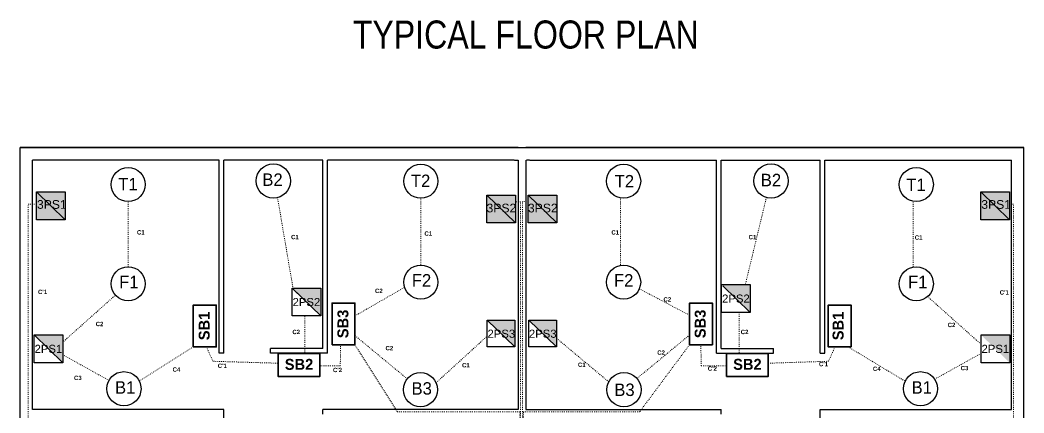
# Model space of a CAD drawing. Header units: inches. Extents: x 633521 to 2450508, y -834496 to 165976.
# Drawn here: x 2349464 to 2365589, y 159672 to 165976 of the extents above; entities that cross this region are included whole.
import ezdxf

# ---------------------------------------------------------------- set-up
doc = ezdxf.new("R2010")
doc.units = ezdxf.units.IN
doc.header["$MEASUREMENT"] = 0
doc.linetypes.add('ACAD_ISO03W100', pattern=[30, 12, -18])
doc.linetypes.add('DASHED2', pattern=[0.375, 0.25, -0.125])
doc.layers.add('ELE', color=1, linetype='Continuous')
doc.styles.get("Standard").update_dxf_attribs({"font": 'technic_.ttf'})

msp = doc.modelspace()

# ---------------------------------------------------------------- hatches: boundary and pattern name
at = {"true_color": 0xed1f24}
h = msp.add_hatch(color=240, dxfattribs=at)
h.dxf.hatch_style = 1
h.paths.add_polyline_path([(2350187.3, 162772.7), (2350187.3, 163220.3), (2349725.7, 163220.3)])
at = {"true_color": 0x000000}
h = msp.add_hatch(color=18, dxfattribs=at)
h.dxf.hatch_style = 1
h.paths.add_polyline_path([(2349725.7, 163220.3), (2349725.7, 162772.7), (2350187.3, 162772.7)])
at = {"true_color": 0xed1f24}
h = msp.add_hatch(color=240, dxfattribs=at)
h.dxf.hatch_style = 1
h.paths.add_polyline_path([(2365356, 162772.7), (2365356, 163220.3), (2364894.5, 163220.3)])
at = {"true_color": 0x000000}
h = msp.add_hatch(color=18, dxfattribs=at)
h.dxf.hatch_style = 1
h.paths.add_polyline_path([(2364894.5, 163220.3), (2364894.5, 162772.7), (2365356, 162772.7)])
at = {"true_color": 0xed1f24}
h = msp.add_hatch(color=240, dxfattribs=at)
h.dxf.hatch_style = 1
h.paths.add_polyline_path([(2357423.3, 162720.7), (2357423.3, 163168.3), (2356961.7, 163168.3)])
at = {"true_color": 0x000000}
h = msp.add_hatch(color=18, dxfattribs=at)
h.dxf.hatch_style = 1
h.paths.add_polyline_path([(2356961.7, 163168.3), (2356961.7, 162720.7), (2357423.3, 162720.7)])
at = {"true_color": 0xed1f24}
h = msp.add_hatch(color=240, dxfattribs=at)
h.dxf.hatch_style = 1
h.paths.add_polyline_path([(2358088, 162720.7), (2358088, 163168.3), (2357626.5, 163168.3)])
at = {"true_color": 0x000000}
h = msp.add_hatch(color=18, dxfattribs=at)
h.dxf.hatch_style = 1
h.paths.add_polyline_path([(2357626.5, 163168.3), (2357626.5, 162720.7), (2358088, 162720.7)])
at = {"true_color": 0xed1f24}
h = msp.add_hatch(color=240, dxfattribs=at)
h.dxf.hatch_style = 1
h.paths.add_polyline_path([(2354294.9, 161227.4), (2354294.9, 161674.9), (2353833.4, 161674.9)])
h = msp.add_hatch(color=240, dxfattribs=at)
h.dxf.hatch_style = 1
h.paths.add_polyline_path([(2361194.2, 161282.8), (2361194.2, 161730.3), (2360732.7, 161730.3)])
h = msp.add_hatch(color=240, dxfattribs=at)
h.dxf.hatch_style = 1
h.paths.add_polyline_path([(2357412.9, 160732.2), (2357412.9, 161163), (2356968.7, 161163)])
h = msp.add_hatch(color=240, dxfattribs=at)
h.dxf.hatch_style = 1
h.paths.add_polyline_path([(2358078.7, 160732.2), (2358078.7, 161163), (2357634.5, 161163)])
h = msp.add_hatch(color=240, dxfattribs=at)
h.dxf.hatch_style = 1
h.paths.add_polyline_path([(2350151, 160476.5), (2350151, 160924.1), (2349689.5, 160924.1)])
h = msp.add_hatch(color=240, dxfattribs=at)
h.dxf.hatch_style = 1
h.paths.add_polyline_path([(2365361.5, 160476.5), (2365361.5, 160924.1), (2364900, 160924.1)])

# ---------------------------------------------------------------- linework, layer by layer
at = {"color": 18, "lineweight": 30, "true_color": 0x000000}
for p, q in [((2357464, 163928.8), (2357589, 163928.8)), ((2357464, 163728.8), (2357464, 159728.8)), ((2357589, 163728.8), (2357589, 159728.8))]:
    msp.add_line(p, q, dxfattribs=at)
at = {"color": 18, "linetype": 'DASHED2', "lineweight": 30, "true_color": 0x000000}
for p, q in [((2357401.5, 163728.8), (2357464, 163728.8)), ((2357651.5, 163728.8), (2357589, 163728.8))]:
    msp.add_line(p, q, dxfattribs=at)
at = {"color": 18, "true_color": 0x000000}
for p, q in [((2349725.7, 163220.3), (2350187.3, 162772.7)), ((2364894.5, 163220.3), (2365356, 162772.7)), ((2356961.7, 163168.3), (2357423.3, 162720.7)), ((2357626.5, 163168.3), (2358088, 162720.7)), ((2353833.4, 161674.9), (2354294.9, 161227.4)), ((2353850.8, 161658.1), (2354294.9, 161227.4)), ((2360750, 161713.5), (2361194.2, 161282.8)), ((2356968.7, 161163), (2357412.9, 160732.2)), ((2357634.5, 161163), (2358078.7, 160732.2)), ((2349689.5, 160924.1), (2350151, 160476.5))]:
    msp.add_line(p, q, dxfattribs=at)
at = {"color": 5, "linetype": 'ACAD_ISO03W100', "lineweight": 15}
for p, q in [((2351200.3, 162018.3), (2351200.3, 163063)), ((2353599.4, 163128.4), (2353850.8, 161658.1)), ((2355901.5, 162044.8), (2355901.5, 163116.2)), ((2359110.5, 162044.8), (2359110.5, 163116.2)), ((2361452.3, 163129.4), (2361114, 161731.3)), ((2363811.7, 162018.3), (2363811.7, 163063)), ((2354842.8, 161229), (2355640.1, 161687.5)), ((2360217.2, 161240.7), (2359411, 161663.3)), ((2350165.1, 160821.7), (2350995.5, 161561.5)), ((2364900, 160774.3), (2364041.9, 161538.9)), ((2361014.7, 161283.7), (2361014.7, 160629.7)), ((2354037, 161227), (2354037, 160628.8)), ((2354842.8, 160913), (2355683.7, 160218.7)), ((2356145.9, 160155.6), (2356968.7, 160906)), ((2358920.8, 160169.5), (2358078.7, 160872.3)), ((2360217.2, 160921.9), (2359371.8, 160223.9)), ((2352246.7, 160732), (2351378.5, 160180.8)), ((2362765.3, 160732), (2363681.5, 160180.8)), ((2364155.3, 160212.9), (2364900, 160626.5)), ((2350892.5, 160193), (2350165.1, 160597))]:
    msp.add_line(p, q, dxfattribs=at)
at = {"color": 219, "linetype": 'ACAD_ISO03W100', "lineweight": 15, "true_color": 0x642165}
for p, q in [((2357432, 163061.5), (2357502, 163061.5)), ((2357502, 163061.5), (2357502, 156481)), ((2357626.5, 163062.5), (2357534, 163062.5)), ((2357534, 163062.5), (2357534, 156482)), ((2349592.5, 157620.5), (2349592.5, 163021.5)), ((2349592.5, 163021.5), (2349709.2, 163021.5)), ((2365419.5, 163021.5), (2365356, 163021.5)), ((2365419.5, 157620.5), (2365419.5, 163021.5))]:
    msp.add_line(p, q, dxfattribs=at)
at = {"color": 116, "linetype": 'ACAD_ISO03W100', "lineweight": 15, "true_color": 0x136734}
for p, q in [((2352561, 160501), (2352458.5, 160732)), ((2354607.5, 160428.9), (2354612, 160764.5)), ((2354842.8, 160764.5), (2355525.9, 159689.5)), ((2360217.2, 160764.5), (2359416.2, 159689.5)), ((2360404.5, 160428.9), (2360400, 160764.5)), ((2362451, 160501), (2362553.5, 160732)), ((2353605, 160469.5), (2352561, 160501)), ((2361481.8, 160469.5), (2362451, 160501)), ((2354607.5, 160428.9), (2354292.5, 160428.9)), ((2360404.5, 160428.9), (2360811.9, 160428.9)), ((2355525.9, 159689.5), (2357493.5, 159689.5)), ((2357493.5, 159689.5), (2357493.5, 156510.5)), ((2359416.2, 159689.5), (2357552.8, 159687.1)), ((2357552.8, 159687.1), (2357552.8, 156508.1))]:
    msp.add_line(p, q, dxfattribs=at)
at = {"color": 18, "true_color": 0x000000}
for points in [[(2349725.7, 163220.3), (2350187.3, 163220.3), (2350187.3, 162772.7), (2349725.7, 162772.7)], [(2364894.5, 163220.3), (2365356, 163220.3), (2365356, 162772.7), (2364894.5, 162772.7)], [(2356961.7, 163168.3), (2357423.3, 163168.3), (2357423.3, 162720.7), (2356961.7, 162720.7)], [(2357626.5, 163168.3), (2358088, 163168.3), (2358088, 162720.7), (2357626.5, 162720.7)], [(2353833.4, 161674.9), (2354294.9, 161674.9), (2354294.9, 161227.4), (2353833.4, 161227.4)], [(2360732.7, 161730.3), (2361194.2, 161730.3), (2361194.2, 161282.8), (2360732.7, 161282.8)], [(2349689.5, 160924.1), (2350151, 160924.1), (2350151, 160476.5), (2349689.5, 160476.5)], [(2364900, 160924.1), (2365361.5, 160924.1), (2365361.5, 160476.5), (2364900, 160476.5)]]:
    msp.add_lwpolyline(points, close=True, dxfattribs=at)
at = {"color": 18, "lineweight": 35, "true_color": 0x000000}
for points in [[(2354475.2, 160764.5), (2354475.2, 161434.5), (2354842.8, 161434.5), (2354842.8, 160764.5)], [(2360584.8, 160764.5), (2360584.8, 161434.5), (2360217.2, 161434.5), (2360217.2, 160764.5)], [(2352246.7, 160732), (2352246.7, 161402), (2352614.3, 161402), (2352614.3, 160732)], [(2362813.3, 160732), (2362813.3, 161402), (2362445.7, 161402), (2362445.7, 160732)], [(2353609.4, 160626.1), (2354279.3, 160626.1), (2354279.3, 160258.5), (2353609.4, 160258.5)], [(2360811.9, 160626.1), (2361481.8, 160626.1), (2361481.8, 160258.5), (2360811.9, 160258.5)]]:
    msp.add_lwpolyline(points, close=True, dxfattribs=at)
at = {"color": 18, "lineweight": 30, "true_color": 0x000000}
for points in [[(2356968.7, 161163), (2357412.9, 161163), (2357412.9, 160732.2), (2356968.7, 160732.2)], [(2357634.5, 161163), (2358078.7, 161163), (2358078.7, 160732.2), (2357634.5, 160732.2)]]:
    msp.add_lwpolyline(points, close=True, dxfattribs=at)
for centre in [(2353532.8, 163394.5), (2361527.2, 163394.5), (2351200.3, 163337.3), (2355901.5, 163390.5), (2359158.5, 163390.5), (2363859.7, 163337.3), (2351200.3, 161744), (2355901.5, 161770.5), (2359158.5, 161770.5), (2363859.7, 161744), (2351132.3, 160059.8), (2355895.3, 160044), (2359164.7, 160044), (2363927.7, 160059.8)]:
    msp.add_circle(centre, 274.3, dxfattribs=at)
at = {"layer": 'ELE', "color": 18, "true_color": 0x000000}
for p, q in [((2357464, 163928.8), (2349464, 163928.8)), ((2349464, 163928.8), (2357464, 163928.8)), ((2349464, 148928.8), (2349464, 163928.8)), ((2357589, 163928.8), (2365589, 163928.8)), ((2365589, 163928.8), (2357589, 163928.8)), ((2365589, 148928.8), (2365589, 163928.8)), ((2352664, 163728.8), (2349664, 163728.8)), ((2349664, 159728.8), (2349664, 163728.8)), ((2352664, 160628.8), (2352664, 163728.8)), ((2354326.5, 163728.8), (2352739, 163728.8)), ((2352739, 160628.8), (2352739, 163728.8)), ((2354326.5, 160703.8), (2354326.5, 163728.8)), ((2357401.5, 163728.8), (2354401.5, 163728.8)), ((2354401.5, 160628.8), (2354401.5, 163728.8)), ((2357651.5, 163728.8), (2360651.5, 163728.8)), ((2360651.5, 160628.8), (2360651.5, 163728.8)), ((2360726.5, 163728.8), (2362314, 163728.8)), ((2360726.5, 160703.8), (2360726.5, 163728.8)), ((2362314, 160628.8), (2362314, 163728.8)), ((2362389, 163728.8), (2365389, 163728.8)), ((2362389, 160628.8), (2362389, 163728.8)), ((2365389, 159728.8), (2365389, 163728.8)), ((2352739, 160628.8), (2352664, 160628.8)), ((2354326.5, 160703.8), (2353489, 160703.8)), ((2353489, 160628.8), (2353489, 160703.8)), ((2354401.5, 160628.8), (2353489, 160628.8)), ((2360651.5, 160628.8), (2361564, 160628.8)), ((2360726.5, 160703.8), (2361564, 160703.8)), ((2361564, 160628.8), (2361564, 160703.8)), ((2362314, 160628.8), (2362389, 160628.8)), ((2352739, 159728.8), (2349664, 159728.8)), ((2352739, 158403.8), (2352739, 159728.8)), ((2357464, 159728.8), (2354326.5, 159728.8)), ((2354326.5, 159653.8), (2354326.5, 159728.8)), ((2357589, 159728.8), (2360726.5, 159728.8)), ((2360726.5, 159653.8), (2360726.5, 159728.8)), ((2362314, 159728.8), (2365389, 159728.8)), ((2362314, 158403.8), (2362314, 159728.8))]:
    msp.add_line(p, q, dxfattribs=at)

# ---------------------------------------------------------------- texts
at = {"color": 18, "lineweight": 30, "true_color": 0x000000, "char_height": 200, "attachment_point": 1}
for s, insert in [('\\pxsm1;{\\fFranklin Gothic Demi|b0|i0|c0|p34;B2}', (2353355.4, 163515.5)), ('\\pxsm1;{\\fFranklin Gothic Demi|b0|i0|c0|p34;B2}', (2361362.2, 163509.4)), ('\\pxsm1,qc;{\\fFranklin Gothic Demi|b0|i0|c0|p34;T1}', (2350966.5, 163443.1)), ('\\pxsm1,qc;{\\fFranklin Gothic Demi|b0|i0|c0|p34;T2}', (2355667.7, 163496.3)), ('\\pxsm1,qc;{\\fFranklin Gothic Demi|b0|i0|c0|p34;T2}', (2358940.6, 163490)), ('\\pxsm1,qc;{\\fFranklin Gothic Demi|b0|i0|c0|p34;T1}', (2363625.5, 163433.6)), ('\\pxsm1,qc;{\\fFranklin Gothic Demi|b0|i0|c0|p34;F2}', (2355682.3, 161900.1)), ('\\pxsm1,qc;{\\fFranklin Gothic Demi|b0|i0|c0|p34;F2}', (2358929.8, 161900.1)), ('\\pxsm1,qc;{\\fFranklin Gothic Demi|b0|i0|c0|p34;F1}', (2350981.1, 161873.6)), ('\\pxsm1,qc;{\\fFranklin Gothic Demi|b0|i0|c0|p34;F1}', (2363653.6, 161873.6)), ('\\pxsm1,qc;{\\fFranklin Gothic Demi|b0|i0|c0|p34;B1}', (2350922.4, 160180.8)), ('\\pxsm1,qc;{\\fFranklin Gothic Demi|b0|i0|c0|p34;B3}', (2355685.4, 160165)), ('\\pxsm1,qc;{\\fFranklin Gothic Demi|b0|i0|c0|p34;B3}', (2358942.1, 160143.2)), ('\\pxsm1,qc;{\\fFranklin Gothic Demi|b0|i0|c0|p34;B1}', (2363717.8, 160180.8))]:
    msp.add_mtext_dynamic_manual_height_columns(s, width=460.502, gutter_width=1250, heights=[0], dxfattribs=dict(at, insert=insert))
at = {"color": 7, "lineweight": 30, "true_color": 0xffffff, "attachment_point": 1}
for s, width, insert, char_height in [('{\\fArial|b0|i0|c0|p34;3PS1}', 140, (2349735, 163087.4), 140), ('{\\fArial|b0|i0|c0|p34;3PS2}', 140, (2356956.9, 163029.8), 140), ('{\\fArial|b0|i0|c0|p34;3PS2}', 140, (2357621.7, 163029.8), 140), ('{\\fArial|b0|i0|c0|p34;3PS1}', 140, (2364903.8, 163087.4), 140), ('{\\fArial|b0|i0|c0|p34;\\C256;\\c0;2PS2}', 163.908, (2360740.8, 161571.7), 130), ('{\\fArial|b0|i0|c0|p34;\\C256;\\c0;2PS2}', 163.908, (2353841.6, 161516.3), 130), ('{\\fArial|b0|i0|c0|p34;\\C256;\\c0;2PS3}', 163.908, (2356972.1, 161007.8), 130), ('{\\fArial|b0|i0|c0|p34;\\C256;\\c0;2PS3}', 163.908, (2357637.8, 161007.8), 130), ('{\\fArial|b0|i0|c0|p34;\\C256;\\c0;2PS1}', 163.908, (2349697.6, 160765.4), 130), ('{\\fArial|b0|i0|c0|p34;\\C256;\\c0;2PS1}', 163.908, (2364908.1, 160765.4), 130)]:
    msp.add_mtext_dynamic_manual_height_columns(s, width=width, gutter_width=1365.9, heights=[0], dxfattribs=dict(at, insert=insert, char_height=char_height))
at = {"color": 18, "true_color": 0x000000, "attachment_point": 1}
for s, insert, char_height in [('\\pxqc;{\\fFranklin Gothic Book|b1|i0|c0|p34;\\C177;\\c8991017;C1}', (2351249.5, 162604.8), 70), ('\\pxqc;{\\fFranklin Gothic Book|b1|i0|c0|p34;\\C177;\\c8991017;C1}', (2355867, 162585.3), 70), ('\\pxqc;{\\fFranklin Gothic Book|b1|i0|c0|p34;\\C177;\\c8991017;C1}', (2358870, 162603.8), 70), ('\\pxqc;{\\fFranklin Gothic Book|b1|i0|c0|p34;\\C177;\\c8991017;C1}', (2353725, 162529.3), 70), ('\\pxqc;{\\fFranklin Gothic Book|b1|i0|c0|p34;\\C177;\\c8991017;C1}', (2361074.6, 162528.7), 70), ('\\pxqc;{\\fFranklin Gothic Book|b1|i0|c0|p34;\\C177;\\c8991017;C1}', (2363743.4, 162521.8), 70), ("\\pxqc;{\\fFranklin Gothic Book|b1|i0|c0|p34;\\C219;\\c6627684;C'1}", (2349671.4, 161648.8), 70), ('\\pxqc;{\\fFranklin Gothic Book|b1|i0|c0|p34;\\C177;\\c8991017;C2}', (2355073.5, 161665.8), 70), ("\\pxqc;{\\fFranklin Gothic Book|b1|i0|c0|p34;\\C219;\\c6627684;C'1}", (2365119.9, 161640.5), 70), ('\\pxqc;{\\fFranklin Gothic Book|b1|i0|c0|p34;\\C177;\\c8991017;C2}', (2359707, 161528.9), 70), ('\\pxqc;{\\fFranklin Gothic Book|b1|i0|c0|p34;\\C177;\\c8991017;C2}', (2350586.5, 161133.8), 70), ('\\pxqc;{\\fFranklin Gothic Book|b1|i0|c0|p34;\\C177;\\c8991017;C2}', (2364271.5, 161118.4), 70), ('\\pxqc;{\\fFranklin Gothic Book|b1|i0|c0|p34;\\C177;\\c8991017;C2}', (2353746, 161005.8), 70), ('\\pxqc;{\\fFranklin Gothic Book|b1|i0|c0|p34;\\C177;\\c8991017;C2}', (2360947.9, 161005.8), 70), ('\\pxqc;{\\fFranklin Gothic Book|b1|i0|c0|p34;\\C177;\\c8991017;C2}', (2355242, 160746.3), 70), ('\\pxqc;{\\fFranklin Gothic Book|b1|i0|c0|p34;\\C177;\\c8991017;C2}', (2359606.8, 160675.2), 70), ("\\pxqc;{\\fFranklin Gothic Book|b1|i0|c0|p34;\\C116;\\c3434259;C'1}", (2352559.2, 160463.7), 70), ('\\pxqc;{\\fFranklin Gothic Book|b1|i0|c0|p34;\\C256;SB2}', (2353790.7, 160539.5), 175.905), ('\\pxqc;{\\fFranklin Gothic Book|b1|i0|c0|p34;\\C177;\\c8991017;C1}', (2356471.5, 160472.3), 70), ('\\pxqc;{\\fFranklin Gothic Book|b1|i0|c0|p34;\\C177;\\c8991017;C1}', (2358332.9, 160480.2), 70), ('\\pxqc;{\\fFranklin Gothic Book|b1|i0|c0|p34;\\C256;SB2}', (2360993.2, 160539.5), 175.905), ("\\pxqc;{\\fFranklin Gothic Book|b1|i0|c0|p34;\\C116;\\c3434259;C'1}", (2362215.7, 160490.8), 70), ('\\pxqc;{\\fFranklin Gothic Book|b1|i0|c0|p34;\\C177;\\c8991017;C4}', (2351822.5, 160403.3), 70), ("\\pxqc;{\\fFranklin Gothic Book|b1|i0|c0|p34;\\C116;\\c3434259;C'2}", (2354409.3, 160395.9), 70), ("\\pxqc;{\\fFranklin Gothic Book|b1|i0|c0|p34;\\C116;\\c3434259;C'2}", (2360430.3, 160419.1), 70), ('\\pxqc;{\\fFranklin Gothic Book|b1|i0|c0|p34;\\C177;\\c8991017;C4}', (2363071.1, 160415.4), 70), ('\\pxqc;{\\fFranklin Gothic Book|b1|i0|c0|p34;\\C177;\\c8991017;C3}', (2364480.9, 160426.8), 70), ('\\pxqc;{\\fFranklin Gothic Book|b1|i0|c0|p34;\\C177;\\c8991017;C3}', (2350238, 160268.8), 70)]:
    msp.add_mtext_dynamic_manual_height_columns(s, width=307.967, gutter_width=1099.4, heights=[0], dxfattribs=dict(at, insert=insert, char_height=char_height))
at = {"color": 18, "true_color": 0x000000, "char_height": 175.905, "attachment_point": 1, "rotation": 90}
for s, insert in [('\\pxqc;{\\fFranklin Gothic Book|b1|i0|c0|p34;\\C256;SB1}', (2352333.3, 160913.4)), ('\\pxqc;{\\fFranklin Gothic Book|b1|i0|c0|p34;\\C256;SB3}', (2354561.8, 160945.9)), ('\\pxqc;{\\fFranklin Gothic Book|b1|i0|c0|p34;\\C256;SB3}', (2360301.3, 160945.9)), ('\\pxqc;{\\fFranklin Gothic Book|b1|i0|c0|p34;\\C256;SB1}', (2362515.8, 160913.4))]:
    msp.add_mtext_dynamic_manual_height_columns(s, width=307.967, gutter_width=1099.4, heights=[0], dxfattribs=dict(at, insert=insert))
at = {"layer": 'ELE', "color": 4, "insert": (2349585, 165969.3), "char_height": 450, "attachment_point": 1}
msp.add_mtext_dynamic_manual_height_columns('\\pxqc,tc24;{\\C7;TYPICAL FLOOR PLAN}', width=16004, gutter_width=1250, heights=[0], dxfattribs=at)

doc.saveas('drawing.dxf')
